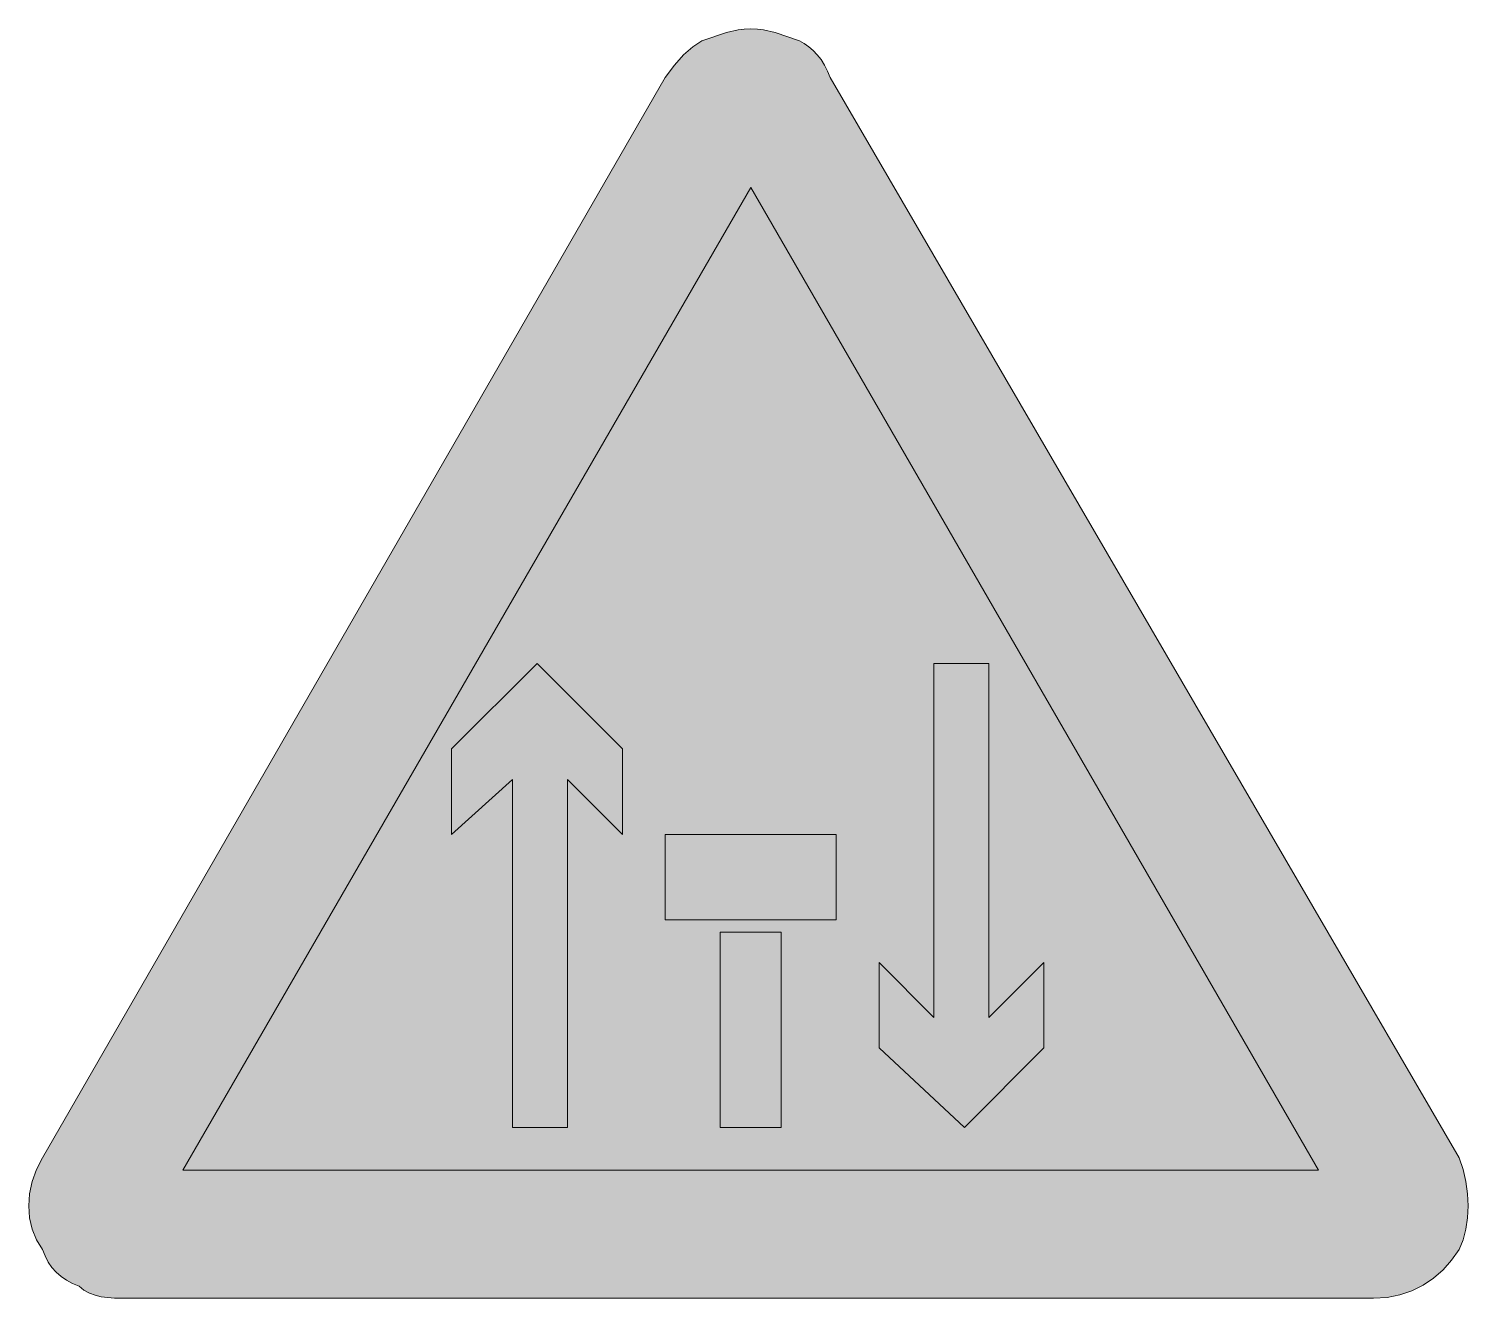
# Model space of a CAD drawing. Header units: metres. Extents: x 141 to 424, y 10 to 260.
import ezdxf

# ---------------------------------------------------------------- set-up
doc = ezdxf.new("R2010")
doc.units = ezdxf.units.M
for name, color, linetype, true_color in [('FILL_BLACK_000000', 7, 'Continuous', 0x000000), ('FILL_RED_FF0000', 7, 'Continuous', 0xff0000), ('FILL_WHITE_FFFFFF', 7, 'Continuous', 0xffffff)]:
    doc.layers.add(name, color=color, linetype=linetype, true_color=true_color)

msp = doc.modelspace()

# ---------------------------------------------------------------- hatches: boundary and pattern name
at = {"layer": 'FILL_BLACK_000000', "true_color": 0x000000}
h = msp.add_hatch(color=7, dxfattribs=at)
h.dxf.hatch_style = 1
h.paths.add_polyline_path([(257.73, 118.32), (257.73, 101.52), (246.93, 112.32), (246.93, 43.92), (236.13, 43.92), (236.13, 112.32), (224.13, 101.52), (224.13, 118.32), (240.93, 135.12), (257.73, 118.32)])
h = msp.add_hatch(color=7, dxfattribs=at)
h.dxf.hatch_style = 1
h.paths.add_polyline_path([(308.13, 59.52), (308.13, 76.32), (318.93, 65.52), (318.93, 135.12), (329.73, 135.12), (329.73, 65.52), (340.53, 76.32), (340.53, 59.52), (324.93, 43.92), (308.13, 59.52)])
h = msp.add_hatch(color=7, dxfattribs=at)
h.dxf.hatch_style = 1
h.paths.add_polyline_path([(288.93, 82.32), (288.93, 43.92), (276.93, 43.92), (276.93, 82.32), (288.93, 82.32)])
at = {"layer": 'FILL_RED_FF0000', "true_color": 0xff0000}
h = msp.add_hatch(color=7, dxfattribs=at)
h.dxf.hatch_style = 1
h.paths.add_polyline_path([(422.92, 35.62), (423.48, 33.25), (423.82, 30.85), (423.93, 28.47), (423.82, 26.14), (423.48, 23.91), (422.92, 21.83), (422.13, 19.92), (420.67, 17.78), (419, 15.89), (417.13, 14.25), (415.08, 12.87), (412.86, 11.78), (410.49, 10.98), (407.97, 10.49), (405.33, 10.32), (160.53, 10.32), (157.85, 10.36), (155.28, 10.62), (154.07, 10.91), (152.94, 11.33), (151.88, 11.93), (150.93, 12.72), (149.64, 13.23), (148.46, 13.84), (147.39, 14.58), (146.43, 15.42), (145.59, 16.38), (144.86, 17.44), (144.24, 18.63), (143.73, 19.92), (142.55, 21.83), (141.71, 23.91), (141.2, 26.14), (141.03, 28.47), (141.2, 30.85), (141.71, 33.25), (142.55, 35.62), (143.73, 37.92), (266.13, 250.32), (267.93, 252.79), (269.73, 254.82), (271.53, 256.39), (273.33, 257.52), (278.13, 259.17), (280.42, 259.71), (281.63, 259.87), (282.93, 259.92), (284.23, 259.87), (285.44, 259.71), (287.73, 259.17), (292.53, 257.52), (293.43, 257.01), (294.31, 256.39), (295.17, 255.66), (295.98, 254.82), (296.74, 253.86), (297.42, 252.79), (298.03, 251.61), (298.53, 250.32), (422.13, 37.92), (422.92, 35.62)])
h = msp.add_hatch(color=7, dxfattribs=at)
h.dxf.hatch_style = 1
h.paths.add_polyline_path([(299.73, 101.52), (299.73, 84.72), (266.13, 84.72), (266.13, 101.52), (299.73, 101.52)])
at = {"layer": 'FILL_WHITE_FFFFFF', "true_color": 0xffffff}
h = msp.add_hatch(color=7, dxfattribs=at)
h.dxf.hatch_style = 1
h.paths.add_polyline_path([(282.93, 228.72), (394.53, 35.52), (171.33, 35.52), (282.93, 228.72)])

# ---------------------------------------------------------------- linework, layer by layer
at = {"layer": 'FILL_BLACK_000000', "lineweight": 0, "true_color": 0x000000}
for points in [[(257.73, 118.32), (257.73, 101.52), (246.93, 112.32), (246.93, 43.92), (236.13, 43.92), (236.13, 112.32), (224.13, 101.52), (224.13, 118.32), (240.93, 135.12)], [(308.13, 59.52), (308.13, 76.32), (318.93, 65.52), (318.93, 135.12), (329.73, 135.12), (329.73, 65.52), (340.53, 76.32), (340.53, 59.52), (324.93, 43.92)], [(288.93, 82.32), (288.93, 43.92), (276.93, 43.92), (276.93, 82.32)]]:
    msp.add_lwpolyline(points, close=True, dxfattribs=at)
at = {"layer": 'FILL_RED_FF0000', "lineweight": 0, "true_color": 0xff0000}
for points in [[(422.92, 35.62), (423.48, 33.25), (423.82, 30.85), (423.93, 28.47), (423.82, 26.14), (423.48, 23.91), (422.92, 21.83), (422.13, 19.92), (420.67, 17.78), (419, 15.89), (417.13, 14.25), (415.08, 12.87), (412.86, 11.78), (410.49, 10.98), (407.97, 10.49), (405.33, 10.32), (160.53, 10.32), (157.85, 10.36), (155.28, 10.62), (154.07, 10.91), (152.94, 11.33), (151.88, 11.93), (150.93, 12.72), (149.64, 13.23), (148.46, 13.84), (147.39, 14.58), (146.43, 15.42), (145.59, 16.38), (144.86, 17.44), (144.24, 18.63), (143.73, 19.92), (142.55, 21.83), (141.71, 23.91), (141.2, 26.14), (141.03, 28.47), (141.2, 30.85), (141.71, 33.25), (142.55, 35.62), (143.73, 37.92), (266.13, 250.32), (267.93, 252.79), (269.73, 254.82), (271.53, 256.39), (273.33, 257.52), (278.13, 259.17), (280.42, 259.71), (281.63, 259.87), (282.93, 259.92), (284.23, 259.87), (285.44, 259.71), (287.73, 259.17), (292.53, 257.52), (293.43, 257.01), (294.31, 256.39), (295.17, 255.66), (295.98, 254.82), (296.74, 253.86), (297.42, 252.79), (298.03, 251.61), (298.53, 250.32), (422.13, 37.92)], [(299.73, 101.52), (299.73, 84.72), (266.13, 84.72), (266.13, 101.52)]]:
    msp.add_lwpolyline(points, close=True, dxfattribs=at)
at = {"layer": 'FILL_WHITE_FFFFFF', "lineweight": 0, "true_color": 0xff0000}
msp.add_lwpolyline([(282.93, 228.72), (394.53, 35.52), (171.33, 35.52)], close=True, dxfattribs=at)

doc.saveas('drawing.dxf')
